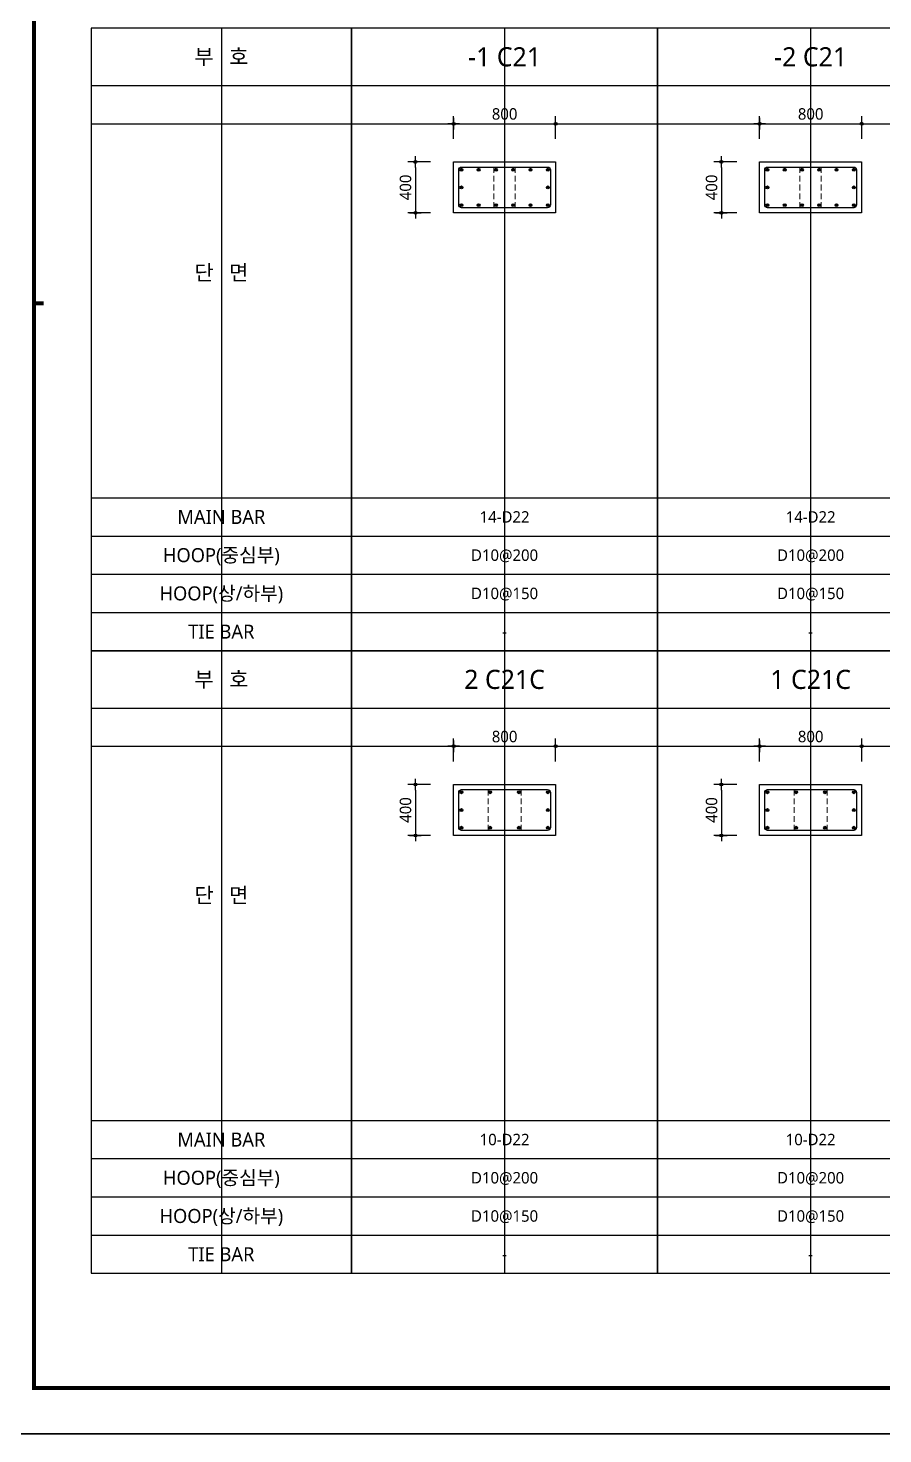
# Model space of a CAD drawing. Header units: millimetres. Extents: x 0 to 252030, y -124740 to 196020.
# Drawn here: x 50924 to 57626, y 160380 to 171412 of the extents above; entities that cross this region are included whole.
import ezdxf
from ezdxf.enums import TextEntityAlignment as Align

# ---------------------------------------------------------------- set-up
doc = ezdxf.new("R2010")
doc.units = ezdxf.units.MM
doc.header["$LTSCALE"] = 30
doc.linetypes.add('HID', pattern=[2.3, 1.5, -0.8])
doc.layers.get('DEFPOINTS').update_dxf_attribs({"color": 142})
for name, color, linetype in [('0-SEC1', 3, 'Continuous'), ('CON', 2, 'Continuous'), ('DIM', 7, 'Continuous'), ('S-철근', 3, 'Continuous'), ('SHEET', 7, 'Continuous'), ('TXT', 3, 'Continuous'), ('XR-FORM_(도룡동)$0$Sheet', 7, 'Continuous')]:
    doc.layers.add(name, color=color, linetype=linetype)
doc.layers.add('TieBar', color=7, linetype='HID', lineweight=0)
doc.styles.get("Standard").update_dxf_attribs({"font": 'malgun.ttf'})
doc.styles.add('맑은 고딕', font='malgun.ttf')
doc.dimstyles.new('30NDIM', dxfattribs={"dimscale": 50, "dimtxt": 3, "dimasz": 1.5, "dimexe": 2, "dimexo": 6, "dimgap": 1, "dimtad": 1, "dimdec": 0, "dimrnd": 0.25, "dimzin": 0, "dimdsep": 46, "dimtxsty": 'Standard', "dimblk": 'Z_DOT', "dimcen": 5, "dimclrd": 256, "dimclre": 256, "dimclrt": 3, "dimadec": 0, "dimazin": 0, "dimtm": 1e-09, "dimtfac": 1, "dimtdec": 0, "dimtix": 1, "dimtmove": 2, "dimatfit": 1, "dimldrblk": 'Z_DOT', "dimfxl": 1, "dimtolj": 1, "dimtzin": 0, "dimarcsym": 0})

# ---------------------------------------------------------------- blocks, each defined once
blk = doc.blocks.new('XR-FORM_(도룡동)$0$S')
at = {"layer": 'XR-FORM_(도룡동)$0$Sheet', "const_width": 100}
blk.add_lwpolyline([(1850, 57950), (82250, 57950), (82250, 1200), (1850, 1200)], close=True, dxfattribs=at)
at = {"layer": 'XR-FORM_(도룡동)$0$Sheet', "linetype": 'Continuous', "const_width": 100}
blk.add_lwpolyline([(2100, 29575), (1850, 29575)], dxfattribs=at)
blk = doc.blocks.new('XR-FORM_(도룡동)', base_point=(101.33, -56114.51))
at = {"layer": 'DEFPOINTS'}
blk.add_lwpolyline([(0, 0), (420, 0), (420, 297), (0, 297)], close=True, dxfattribs=at)
at = {"xscale": 0.005, "yscale": 0.005, "zscale": 0.005}
blk.add_blockref('XR-FORM_(도룡동)$0$S', (-0.25, 0), dxfattribs=at)
blk = doc.blocks.new('*U60')
at = {"layer": 'DEFPOINTS'}
for p, q in [((-1021, 4886), (-1021, 0)), ((-2043, 4136), (0, 4136))]:
    blk.add_line(p, q, dxfattribs=at)
at = {"layer": 'SHEET'}
blk.add_line((-2043, 4436), (0, 4436), dxfattribs=at)
at = {"layer": 'SHEET', "color": 6}
for p, q in [((-2043, 1200), (0, 1200)), ((-2043, 900), (0, 900)), ((-2043, 600), (0, 600)), ((-2043, 300), (0, 300))]:
    blk.add_line(p, q, dxfattribs=at)
at = {"layer": 'SHEET'}
blk.add_lwpolyline([(0, 4886), (-2043, 4886), (-2043, 0), (0, 0)], close=True, dxfattribs=at)
at = {"layer": 'TXT', "style": '맑은 고딕'}
for s, height, p in [('부   호', 120, (-1021, 4661)), ('단   면', 120, (-1021, 2968)), ('MAIN BAR', 110, (-1021, 1050)), ('HOOP(중심부)', 110, (-1021, 750)), ('HOOP(상/하부)', 110, (-1021, 450)), ('TIE BAR', 110, (-1021, 150))]:
    blk.add_text(s, height=height, dxfattribs=at).set_placement(p, align=Align.MIDDLE_CENTER)
blk = doc.blocks.new('*U58')
at = {"layer": 'DEFPOINTS'}
for p, q in [((-1200, 4886), (-1200, 0)), ((-2400, 4136), (0, 4136))]:
    blk.add_line(p, q, dxfattribs=at)
at = {"layer": 'SHEET'}
blk.add_line((-2400, 4436), (0, 4436), dxfattribs=at)
at = {"layer": 'SHEET', "color": 6}
for p, q in [((-2400, 1200), (0, 1200)), ((-2400, 900), (0, 900)), ((-2400, 600), (0, 600)), ((-2400, 300), (0, 300))]:
    blk.add_line(p, q, dxfattribs=at)
at = {"layer": 'SHEET'}
blk.add_lwpolyline([(0, 4886), (-2400, 4886), (-2400, 0), (0, 0)], close=True, dxfattribs=at)
blk = doc.blocks.new('Z_DOT')
at = {"layer": 'DIM', "color": 0}
for p, q in [((-1, 0), (1, 0)), ((0, -1), (0, 1))]:
    blk.add_line(p, q, dxfattribs=at)
for radius in [0.25, 0.125]:
    blk.add_circle((0, 0), radius, dxfattribs=at)
blk = doc.blocks.new('*D112')
at = {"layer": 'DEFPOINTS', "color": 0, "transparency": 16777216}
for p in [(55060, 165776), (54260, 165476), (55060, 165476)]:
    blk.add_point(p, dxfattribs=at)
at = {"layer": 'DIM', "lineweight": -2, "transparency": 16777216}
for p, q in [((54260, 165656), (54260, 165836)), ((55060, 165656), (55060, 165836)), ((54305, 165776), (55015, 165776))]:
    blk.add_line(p, q, dxfattribs=at)
at = {"layer": 'DIM', "lineweight": -2, "transparency": 16777216, "xscale": 45, "yscale": 45, "zscale": 45, "rotation": 180}
blk.add_blockref('Z_DOT', (54260, 165776), dxfattribs=at)
at = {"layer": 'DIM', "lineweight": -2, "transparency": 16777216, "xscale": 45, "yscale": 45, "zscale": 45}
blk.add_blockref('Z_DOT', (55060, 165776), dxfattribs=at)
at = {"layer": 'DIM', "color": 3, "transparency": 16777216, "insert": (54660, 165852), "char_height": 90, "attachment_point": 5}
blk.add_mtext('\\A1;800', dxfattribs=at)
blk = doc.blocks.new('*D113')
at = {"layer": 'DEFPOINTS', "color": 0, "transparency": 16777216}
for p in [(54260, 165476), (53960, 165076), (54260, 165076)]:
    blk.add_point(p, dxfattribs=at)
at = {"layer": 'DIM', "lineweight": -2, "transparency": 16777216}
for p, q in [((54080, 165476), (53900, 165476)), ((53960, 165431), (53960, 165121)), ((54080, 165076), (53900, 165076))]:
    blk.add_line(p, q, dxfattribs=at)
at = {"layer": 'DIM', "lineweight": -2, "transparency": 16777216, "xscale": 45, "yscale": 45, "zscale": 45}
for p, rotation in [((53960, 165476), 90), ((53960, 165076), 270)]:
    blk.add_blockref('Z_DOT', p, dxfattribs=dict(at, rotation=rotation))
at = {"layer": 'DIM', "color": 3, "transparency": 16777216, "insert": (53883, 165276), "char_height": 90, "attachment_point": 5, "rotation": 90}
blk.add_mtext('\\A1;400', dxfattribs=at)
blk = doc.blocks.new('*D133')
at = {"layer": 'DEFPOINTS', "color": 0, "transparency": 16777216}
for p in [(55060, 170662), (54260, 170362), (55060, 170362)]:
    blk.add_point(p, dxfattribs=at)
at = {"layer": 'DIM', "lineweight": -2, "transparency": 16777216}
for p, q in [((54260, 170542), (54260, 170722)), ((55060, 170542), (55060, 170722)), ((54305, 170662), (55015, 170662))]:
    blk.add_line(p, q, dxfattribs=at)
at = {"layer": 'DIM', "lineweight": -2, "transparency": 16777216, "xscale": 45, "yscale": 45, "zscale": 45, "rotation": 180}
blk.add_blockref('Z_DOT', (54260, 170662), dxfattribs=at)
at = {"layer": 'DIM', "lineweight": -2, "transparency": 16777216, "xscale": 45, "yscale": 45, "zscale": 45}
blk.add_blockref('Z_DOT', (55060, 170662), dxfattribs=at)
at = {"layer": 'DIM', "color": 3, "transparency": 16777216, "insert": (54660, 170738), "char_height": 90, "attachment_point": 5}
blk.add_mtext('\\A1;800', dxfattribs=at)
blk = doc.blocks.new('*D134')
at = {"layer": 'DEFPOINTS', "color": 0, "transparency": 16777216}
for p in [(54260, 170362), (53960, 169962), (54260, 169962)]:
    blk.add_point(p, dxfattribs=at)
at = {"layer": 'DIM', "lineweight": -2, "transparency": 16777216}
for p, q in [((54080, 170362), (53900, 170362)), ((53960, 170317), (53960, 170007)), ((54080, 169962), (53900, 169962))]:
    blk.add_line(p, q, dxfattribs=at)
at = {"layer": 'DIM', "lineweight": -2, "transparency": 16777216, "xscale": 45, "yscale": 45, "zscale": 45}
for p, rotation in [((53960, 170362), 90), ((53960, 169962), 270)]:
    blk.add_blockref('Z_DOT', p, dxfattribs=dict(at, rotation=rotation))
at = {"layer": 'DIM', "color": 3, "transparency": 16777216, "insert": (53883, 170162), "char_height": 90, "attachment_point": 5, "rotation": 90}
blk.add_mtext('\\A1;400', dxfattribs=at)
blk = doc.blocks.new('*D135')
at = {"layer": 'DEFPOINTS', "color": 0, "transparency": 16777216}
for p in [(57460, 170662), (56660, 170362), (57460, 170362)]:
    blk.add_point(p, dxfattribs=at)
at = {"layer": 'DIM', "lineweight": -2, "transparency": 16777216}
for p, q in [((56660, 170542), (56660, 170722)), ((57460, 170542), (57460, 170722)), ((56705, 170662), (57415, 170662))]:
    blk.add_line(p, q, dxfattribs=at)
at = {"layer": 'DIM', "lineweight": -2, "transparency": 16777216, "xscale": 45, "yscale": 45, "zscale": 45, "rotation": 180}
blk.add_blockref('Z_DOT', (56660, 170662), dxfattribs=at)
at = {"layer": 'DIM', "lineweight": -2, "transparency": 16777216, "xscale": 45, "yscale": 45, "zscale": 45}
blk.add_blockref('Z_DOT', (57460, 170662), dxfattribs=at)
at = {"layer": 'DIM', "color": 3, "transparency": 16777216, "insert": (57060, 170738), "char_height": 90, "attachment_point": 5}
blk.add_mtext('\\A1;800', dxfattribs=at)
blk = doc.blocks.new('*D136')
at = {"layer": 'DEFPOINTS', "color": 0, "transparency": 16777216}
for p in [(56660, 170362), (56360, 169962), (56660, 169962)]:
    blk.add_point(p, dxfattribs=at)
at = {"layer": 'DIM', "lineweight": -2, "transparency": 16777216}
for p, q in [((56480, 170362), (56300, 170362)), ((56360, 170317), (56360, 170007)), ((56480, 169962), (56300, 169962))]:
    blk.add_line(p, q, dxfattribs=at)
at = {"layer": 'DIM', "lineweight": -2, "transparency": 16777216, "xscale": 45, "yscale": 45, "zscale": 45}
for p, rotation in [((56360, 170362), 90), ((56360, 169962), 270)]:
    blk.add_blockref('Z_DOT', p, dxfattribs=dict(at, rotation=rotation))
at = {"layer": 'DIM', "color": 3, "transparency": 16777216, "insert": (56283, 170162), "char_height": 90, "attachment_point": 5, "rotation": 90}
blk.add_mtext('\\A1;400', dxfattribs=at)
blk = doc.blocks.new('*D143')
at = {"layer": 'DEFPOINTS', "color": 0, "transparency": 16777216}
for p in [(57460, 165776), (56660, 165476), (57460, 165476)]:
    blk.add_point(p, dxfattribs=at)
at = {"layer": 'DIM', "lineweight": -2, "transparency": 16777216}
for p, q in [((56660, 165656), (56660, 165836)), ((57460, 165656), (57460, 165836)), ((56705, 165776), (57415, 165776))]:
    blk.add_line(p, q, dxfattribs=at)
at = {"layer": 'DIM', "lineweight": -2, "transparency": 16777216, "xscale": 45, "yscale": 45, "zscale": 45, "rotation": 180}
blk.add_blockref('Z_DOT', (56660, 165776), dxfattribs=at)
at = {"layer": 'DIM', "lineweight": -2, "transparency": 16777216, "xscale": 45, "yscale": 45, "zscale": 45}
blk.add_blockref('Z_DOT', (57460, 165776), dxfattribs=at)
at = {"layer": 'DIM', "color": 3, "transparency": 16777216, "insert": (57060, 165852), "char_height": 90, "attachment_point": 5}
blk.add_mtext('\\A1;800', dxfattribs=at)
blk = doc.blocks.new('*D144')
at = {"layer": 'DEFPOINTS', "color": 0, "transparency": 16777216}
for p in [(56660, 165476), (56360, 165076), (56660, 165076)]:
    blk.add_point(p, dxfattribs=at)
at = {"layer": 'DIM', "lineweight": -2, "transparency": 16777216}
for p, q in [((56480, 165476), (56300, 165476)), ((56360, 165431), (56360, 165121)), ((56480, 165076), (56300, 165076))]:
    blk.add_line(p, q, dxfattribs=at)
at = {"layer": 'DIM', "lineweight": -2, "transparency": 16777216, "xscale": 45, "yscale": 45, "zscale": 45}
for p, rotation in [((56360, 165476), 90), ((56360, 165076), 270)]:
    blk.add_blockref('Z_DOT', p, dxfattribs=dict(at, rotation=rotation))
at = {"layer": 'DIM', "color": 3, "transparency": 16777216, "insert": (56283, 165276), "char_height": 90, "attachment_point": 5, "rotation": 90}
blk.add_mtext('\\A1;400', dxfattribs=at)

msp = doc.modelspace()

# ---------------------------------------------------------------- hatches: boundary and pattern name
at = {"layer": 'S-철근'}
h = msp.add_hatch(color=256, dxfattribs=at)
edge = h.paths.add_edge_path()
edge.add_arc((54320.74977, 170301.00008), 11.1, 0, 180)
edge.add_arc((54320.74977, 170301.00008), 11.1, 180, 360)
h = msp.add_hatch(color=256, dxfattribs=at)
edge = h.paths.add_edge_path()
edge.add_arc((54456.34977, 170301.00008), 11.1, 0, 180)
edge.add_arc((54456.34977, 170301.00008), 11.1, 180, 360)
h = msp.add_hatch(color=256, dxfattribs=at)
edge = h.paths.add_edge_path()
edge.add_arc((54591.94977, 170301.00008), 11.1, 0, 180)
edge.add_arc((54591.94977, 170301.00008), 11.1, 180, 360)
h = msp.add_hatch(color=256, dxfattribs=at)
edge = h.paths.add_edge_path()
edge.add_arc((54727.54977, 170301.00008), 11.1, 0, 180)
edge.add_arc((54727.54977, 170301.00008), 11.1, 180, 360)
h = msp.add_hatch(color=256, dxfattribs=at)
edge = h.paths.add_edge_path()
edge.add_arc((54863.14977, 170301.00008), 11.1, 0, 180)
edge.add_arc((54863.14977, 170301.00008), 11.1, 180, 360)
h = msp.add_hatch(color=256, dxfattribs=at)
edge = h.paths.add_edge_path()
edge.add_arc((54998.74977, 170301.00008), 11.1, 0, 180)
edge.add_arc((54998.74977, 170301.00008), 11.1, 180, 360)
h = msp.add_hatch(color=256, dxfattribs=at)
edge = h.paths.add_edge_path()
edge.add_arc((56720.74977, 170301.00024), 11.1, 0, 180)
edge.add_arc((56720.74977, 170301.00024), 11.1, 180, 360)
h = msp.add_hatch(color=256, dxfattribs=at)
edge = h.paths.add_edge_path()
edge.add_arc((56856.34977, 170301.00024), 11.1, 0, 180)
edge.add_arc((56856.34977, 170301.00024), 11.1, 180, 360)
h = msp.add_hatch(color=256, dxfattribs=at)
edge = h.paths.add_edge_path()
edge.add_arc((56991.94977, 170301.00024), 11.1, 0, 180)
edge.add_arc((56991.94977, 170301.00024), 11.1, 180, 360)
h = msp.add_hatch(color=256, dxfattribs=at)
edge = h.paths.add_edge_path()
edge.add_arc((57127.54977, 170301.00024), 11.1, 0, 180)
edge.add_arc((57127.54977, 170301.00024), 11.1, 180, 360)
h = msp.add_hatch(color=256, dxfattribs=at)
edge = h.paths.add_edge_path()
edge.add_arc((57263.14977, 170301.00024), 11.1, 0, 180)
edge.add_arc((57263.14977, 170301.00024), 11.1, 180, 360)
h = msp.add_hatch(color=256, dxfattribs=at)
edge = h.paths.add_edge_path()
edge.add_arc((57398.74977, 170301.00024), 11.1, 0, 180)
edge.add_arc((57398.74977, 170301.00024), 11.1, 180, 360)
h = msp.add_hatch(color=256, dxfattribs=at)
edge = h.paths.add_edge_path()
edge.add_arc((54320.74977, 170162.00008), 11.1, 0, 180)
edge.add_arc((54320.74977, 170162.00008), 11.1, 180, 360)
h = msp.add_hatch(color=256, dxfattribs=at)
edge = h.paths.add_edge_path()
edge.add_arc((54998.74977, 170162.00008), 11.1, 0, 180)
edge.add_arc((54998.74977, 170162.00008), 11.1, 180, 360)
h = msp.add_hatch(color=256, dxfattribs=at)
edge = h.paths.add_edge_path()
edge.add_arc((56720.74977, 170162.00024), 11.1, 0, 180)
edge.add_arc((56720.74977, 170162.00024), 11.1, 180, 360)
h = msp.add_hatch(color=256, dxfattribs=at)
edge = h.paths.add_edge_path()
edge.add_arc((57398.74977, 170162.00024), 11.1, 0, 180)
edge.add_arc((57398.74977, 170162.00024), 11.1, 180, 360)
h = msp.add_hatch(color=256, dxfattribs=at)
edge = h.paths.add_edge_path()
edge.add_arc((54320.74977, 170023.00008), 11.1, 0, 180)
edge.add_arc((54320.74977, 170023.00008), 11.1, 180, 360)
h = msp.add_hatch(color=256, dxfattribs=at)
edge = h.paths.add_edge_path()
edge.add_arc((54456.34977, 170023.00008), 11.1, 0, 180)
edge.add_arc((54456.34977, 170023.00008), 11.1, 180, 360)
h = msp.add_hatch(color=256, dxfattribs=at)
edge = h.paths.add_edge_path()
edge.add_arc((54591.94977, 170023.00008), 11.1, 0, 180)
edge.add_arc((54591.94977, 170023.00008), 11.1, 180, 360)
h = msp.add_hatch(color=256, dxfattribs=at)
edge = h.paths.add_edge_path()
edge.add_arc((54727.54977, 170023.00008), 11.1, 0, 180)
edge.add_arc((54727.54977, 170023.00008), 11.1, 180, 360)
h = msp.add_hatch(color=256, dxfattribs=at)
edge = h.paths.add_edge_path()
edge.add_arc((54863.14977, 170023.00008), 11.1, 0, 180)
edge.add_arc((54863.14977, 170023.00008), 11.1, 180, 360)
h = msp.add_hatch(color=256, dxfattribs=at)
edge = h.paths.add_edge_path()
edge.add_arc((54998.74977, 170023.00008), 11.1, 0, 180)
edge.add_arc((54998.74977, 170023.00008), 11.1, 180, 360)
h = msp.add_hatch(color=256, dxfattribs=at)
edge = h.paths.add_edge_path()
edge.add_arc((56720.74977, 170023.00024), 11.1, 0, 180)
edge.add_arc((56720.74977, 170023.00024), 11.1, 180, 360)
h = msp.add_hatch(color=256, dxfattribs=at)
edge = h.paths.add_edge_path()
edge.add_arc((56856.34977, 170023.00024), 11.1, 0, 180)
edge.add_arc((56856.34977, 170023.00024), 11.1, 180, 360)
h = msp.add_hatch(color=256, dxfattribs=at)
edge = h.paths.add_edge_path()
edge.add_arc((56991.94977, 170023.00024), 11.1, 0, 180)
edge.add_arc((56991.94977, 170023.00024), 11.1, 180, 360)
h = msp.add_hatch(color=256, dxfattribs=at)
edge = h.paths.add_edge_path()
edge.add_arc((57127.54977, 170023.00024), 11.1, 0, 180)
edge.add_arc((57127.54977, 170023.00024), 11.1, 180, 360)
h = msp.add_hatch(color=256, dxfattribs=at)
edge = h.paths.add_edge_path()
edge.add_arc((57263.14977, 170023.00024), 11.1, 0, 180)
edge.add_arc((57263.14977, 170023.00024), 11.1, 180, 360)
h = msp.add_hatch(color=256, dxfattribs=at)
edge = h.paths.add_edge_path()
edge.add_arc((57398.74977, 170023.00024), 11.1, 0, 180)
edge.add_arc((57398.74977, 170023.00024), 11.1, 180, 360)
h = msp.add_hatch(color=256, dxfattribs=at)
edge = h.paths.add_edge_path()
edge.add_arc((54320.75027, 165415.00008), 11.1, 0, 180)
edge.add_arc((54320.75027, 165415.00008), 11.1, 180, 360)
h = msp.add_hatch(color=256, dxfattribs=at)
edge = h.paths.add_edge_path()
edge.add_arc((54546.75027, 165415.00008), 11.1, 0, 180)
edge.add_arc((54546.75027, 165415.00008), 11.1, 180, 360)
h = msp.add_hatch(color=256, dxfattribs=at)
edge = h.paths.add_edge_path()
edge.add_arc((54772.75027, 165415.00008), 11.1, 0, 180)
edge.add_arc((54772.75027, 165415.00008), 11.1, 180, 360)
h = msp.add_hatch(color=256, dxfattribs=at)
edge = h.paths.add_edge_path()
edge.add_arc((54998.75027, 165415.00008), 11.1, 0, 180)
edge.add_arc((54998.75027, 165415.00008), 11.1, 180, 360)
h = msp.add_hatch(color=256, dxfattribs=at)
edge = h.paths.add_edge_path()
edge.add_arc((56720.75027, 165415.00008), 11.1, 0, 180)
edge.add_arc((56720.75027, 165415.00008), 11.1, 180, 360)
h = msp.add_hatch(color=256, dxfattribs=at)
edge = h.paths.add_edge_path()
edge.add_arc((56946.75027, 165415.00008), 11.1, 0, 180)
edge.add_arc((56946.75027, 165415.00008), 11.1, 180, 360)
h = msp.add_hatch(color=256, dxfattribs=at)
edge = h.paths.add_edge_path()
edge.add_arc((57172.75027, 165415.00008), 11.1, 0, 180)
edge.add_arc((57172.75027, 165415.00008), 11.1, 180, 360)
h = msp.add_hatch(color=256, dxfattribs=at)
edge = h.paths.add_edge_path()
edge.add_arc((57398.75027, 165415.00008), 11.1, 0, 180)
edge.add_arc((57398.75027, 165415.00008), 11.1, 180, 360)
h = msp.add_hatch(color=256, dxfattribs=at)
edge = h.paths.add_edge_path()
edge.add_arc((54320.75027, 165276.00008), 11.1, 0, 180)
edge.add_arc((54320.75027, 165276.00008), 11.1, 180, 360)
h = msp.add_hatch(color=256, dxfattribs=at)
edge = h.paths.add_edge_path()
edge.add_arc((54998.75027, 165276.00008), 11.1, 0, 180)
edge.add_arc((54998.75027, 165276.00008), 11.1, 180, 360)
h = msp.add_hatch(color=256, dxfattribs=at)
edge = h.paths.add_edge_path()
edge.add_arc((56720.75027, 165276.00008), 11.1, 0, 180)
edge.add_arc((56720.75027, 165276.00008), 11.1, 180, 360)
h = msp.add_hatch(color=256, dxfattribs=at)
edge = h.paths.add_edge_path()
edge.add_arc((57398.75027, 165276.00008), 11.1, 0, 180)
edge.add_arc((57398.75027, 165276.00008), 11.1, 180, 360)
h = msp.add_hatch(color=256, dxfattribs=at)
edge = h.paths.add_edge_path()
edge.add_arc((54320.75027, 165137.00008), 11.1, 0, 180)
edge.add_arc((54320.75027, 165137.00008), 11.1, 180, 360)
h = msp.add_hatch(color=256, dxfattribs=at)
edge = h.paths.add_edge_path()
edge.add_arc((54546.75027, 165137.00008), 11.1, 0, 180)
edge.add_arc((54546.75027, 165137.00008), 11.1, 180, 360)
h = msp.add_hatch(color=256, dxfattribs=at)
edge = h.paths.add_edge_path()
edge.add_arc((54772.75027, 165137.00008), 11.1, 0, 180)
edge.add_arc((54772.75027, 165137.00008), 11.1, 180, 360)
h = msp.add_hatch(color=256, dxfattribs=at)
edge = h.paths.add_edge_path()
edge.add_arc((54998.75027, 165137.00008), 11.1, 0, 180)
edge.add_arc((54998.75027, 165137.00008), 11.1, 180, 360)
h = msp.add_hatch(color=256, dxfattribs=at)
edge = h.paths.add_edge_path()
edge.add_arc((56720.75027, 165137.00008), 11.1, 0, 180)
edge.add_arc((56720.75027, 165137.00008), 11.1, 180, 360)
h = msp.add_hatch(color=256, dxfattribs=at)
edge = h.paths.add_edge_path()
edge.add_arc((56946.75027, 165137.00008), 11.1, 0, 180)
edge.add_arc((56946.75027, 165137.00008), 11.1, 180, 360)
h = msp.add_hatch(color=256, dxfattribs=at)
edge = h.paths.add_edge_path()
edge.add_arc((57172.75027, 165137.00008), 11.1, 0, 180)
edge.add_arc((57172.75027, 165137.00008), 11.1, 180, 360)
h = msp.add_hatch(color=256, dxfattribs=at)
edge = h.paths.add_edge_path()
edge.add_arc((57398.75027, 165137.00008), 11.1, 0, 180)
edge.add_arc((57398.75027, 165137.00008), 11.1, 180, 360)

# ---------------------------------------------------------------- linework, layer by layer
at = {"layer": 'CON', "color": 8}
for points in [[(54259.74977, 169962.00008), (54259.74977, 170362.00008), (55059.74977, 170362.00008), (55059.74977, 169962.00008)], [(56659.74977, 169962.00024), (56659.74977, 170362.00024), (57459.74977, 170362.00024), (57459.74977, 169962.00024)], [(54259.75027, 165076.00008), (54259.75027, 165476.00008), (55059.75027, 165476.00008), (55059.75027, 165076.00008)], [(56659.75027, 165076.00008), (56659.75027, 165476.00008), (57459.75027, 165476.00008), (57459.75027, 165076.00008)]]:
    msp.add_lwpolyline(points, close=True, dxfattribs=at)
at = {"layer": 'S-철근'}
for points in [[(54322.31977, 170002.37008, -0.4142135624), (54300.11977, 170024.57008), (54300.11977, 170299.43008, -0.4142135624), (54322.31977, 170321.63008), (54997.17977, 170321.63008, -0.4142135624), (55019.37977, 170299.43008), (55019.37977, 170024.57008, -0.4142135624), (54997.17977, 170002.37008), (54322.31977, 170002.37008)], [(56722.31977, 170002.37024, -0.4142135624), (56700.11977, 170024.57024), (56700.11977, 170299.43024, -0.4142135624), (56722.31977, 170321.63024), (57397.17977, 170321.63024, -0.4142135624), (57419.37977, 170299.43024), (57419.37977, 170024.57024, -0.4142135624), (57397.17977, 170002.37024), (56722.31977, 170002.37024)], [(54322.32027, 165116.37008, -0.4142135624), (54300.12027, 165138.57008), (54300.12027, 165413.43008, -0.4142135624), (54322.32027, 165435.63008), (54997.18027, 165435.63008, -0.4142135624), (55019.38027, 165413.43008), (55019.38027, 165138.57008, -0.4142135624), (54997.18027, 165116.37008), (54322.32027, 165116.37008)], [(56722.32027, 165116.37008, -0.4142135624), (56700.12027, 165138.57008), (56700.12027, 165413.43008, -0.4142135624), (56722.32027, 165435.63008), (57397.18027, 165435.63008, -0.4142135624), (57419.38027, 165413.43008), (57419.38027, 165138.57008, -0.4142135624), (57397.18027, 165116.37008), (56722.32027, 165116.37008)]]:
    msp.add_lwpolyline(points, format="xyb", dxfattribs=at)
for centre in [(54320.74977, 170301.00008), (54456.34977, 170301.00008), (54591.94977, 170301.00008), (54727.54977, 170301.00008), (54863.14977, 170301.00008), (54998.74977, 170301.00008), (56720.74977, 170301.00024), (56856.34977, 170301.00024), (56991.94977, 170301.00024), (57127.54977, 170301.00024), (57263.14977, 170301.00024), (57398.74977, 170301.00024), (54320.74977, 170162.00008), (54998.74977, 170162.00008), (56720.74977, 170162.00024), (57398.74977, 170162.00024), (54320.74977, 170023.00008), (54456.34977, 170023.00008), (54591.94977, 170023.00008), (54727.54977, 170023.00008), (54863.14977, 170023.00008), (54998.74977, 170023.00008), (56720.74977, 170023.00024), (56856.34977, 170023.00024), (56991.94977, 170023.00024), (57127.54977, 170023.00024), (57263.14977, 170023.00024), (57398.74977, 170023.00024), (54320.75027, 165415.00008), (54546.75027, 165415.00008), (54772.75027, 165415.00008), (54998.75027, 165415.00008), (56720.75027, 165415.00008), (56946.75027, 165415.00008), (57172.75027, 165415.00008), (57398.75027, 165415.00008), (54320.75027, 165276.00008), (54998.75027, 165276.00008), (56720.75027, 165276.00008), (57398.75027, 165276.00008), (54320.75027, 165137.00008), (54546.75027, 165137.00008), (54772.75027, 165137.00008), (54998.75027, 165137.00008), (56720.75027, 165137.00008), (56946.75027, 165137.00008), (57172.75027, 165137.00008), (57398.75027, 165137.00008)]:
    msp.add_circle(centre, 11.1, dxfattribs=at)
at = {"layer": 'TieBar'}
for p, q in [((54576.08477, 170321.63008), (54576.08477, 170002.37008)), ((54743.41477, 170321.63008), (54743.41477, 170002.37008)), ((56976.08477, 170321.63024), (56976.08477, 170002.37024)), ((57143.41477, 170321.63024), (57143.41477, 170002.37024)), ((54530.88527, 165435.63008), (54530.88527, 165116.37008)), ((54788.61527, 165435.63008), (54788.61527, 165116.37008)), ((56930.88527, 165435.63008), (56930.88527, 165116.37008)), ((57188.61527, 165435.63008), (57188.61527, 165116.37008))]:
    msp.add_line(p, q, dxfattribs=at)

# ---------------------------------------------------------------- block references
for name, p in [('*U60', (53459.75027, 166525.99992)), ('*U58', (55859.75027, 166525.99992)), ('*U58', (58259.75027, 166525.99992)), ('*U60', (53459.75027, 161639.99992)), ('*U58', (55859.75027, 161639.99992)), ('*U58', (58259.75027, 161639.99992))]:
    msp.add_blockref(name, p)
at = {"layer": '0-SEC1', "xscale": 60, "yscale": 60, "zscale": 60}
for p in [(56510.02429, -3206490.57868), (56510.02429, -3224310.57868)]:
    msp.add_blockref('XR-FORM_(도룡동)', p, dxfattribs=at)

# ---------------------------------------------------------------- texts
at = {"layer": 'TXT', "color": 2, "style": '맑은 고딕'}
for s, p in [('-1 C21', (54659.75002, 171187.00008)), ('-2 C21', (57059.75002, 171187.00008)), ('2 C21C', (54659.75027, 166301.00008)), ('1 C21C', (57059.75027, 166301.00008))]:
    msp.add_text(s, height=150, dxfattribs=at).set_placement(p, align=Align.MIDDLE_CENTER)
at = {"layer": 'TXT', "style": '맑은 고딕'}
for s, p in [('14-D22', (54659.75002, 167576.00008)), ('14-D22', (57059.75002, 167576.00008)), ('D10@200', (54659.75002, 167276.00008)), ('D10@200', (57059.75002, 167276.00008)), ('D10@150', (54659.75002, 166976.00008)), ('D10@150', (57059.75002, 166976.00008)), ('-', (54659.75002, 166676.00008)), ('-', (57059.75002, 166676.00008)), ('10-D22', (54659.75027, 162690.00008)), ('10-D22', (57059.75027, 162690.00008)), ('D10@200', (54659.75027, 162390.00008)), ('D10@200', (57059.75027, 162390.00008)), ('D10@150', (54659.75027, 162090.00008)), ('D10@150', (57059.75027, 162090.00008)), ('-', (54659.75027, 161790.00008)), ('-', (57059.75027, 161790.00008))]:
    msp.add_text(s, height=90, dxfattribs=at).set_placement(p, align=Align.MIDDLE_CENTER)

# ---------------------------------------------------------------- dimensions: what is measured, and where the dimension line sits
at = {"layer": 'DIM'}
for base, p1, p2, picture, middle in [((55059.74977, 170662.00008), (54259.74977, 170362.00008), (55059.74977, 170362.00008), '*D133', (54659.74977, 170738.49804)), ((57459.74977, 170662.00024), (56659.74977, 170362.00024), (57459.74977, 170362.00024), '*D135', (57059.74977, 170738.4982)), ((55059.75027, 165776.00008), (54259.75027, 165476.00008), (55059.75027, 165476.00008), '*D112', (54659.75027, 165852.49804)), ((57459.75027, 165776.00008), (56659.75027, 165476.00008), (57459.75027, 165476.00008), '*D143', (57059.75027, 165852.49804))]:
    dim = msp.add_linear_dim(base=base, p1=p1, p2=p2, dimstyle='30NDIM', override={"dimscale": 30, "dimtxsty": 'Standard'}, dxfattribs=at)
    dim.commit()
    dim.dimension.update_dxf_attribs({"geometry": picture, "text_midpoint": middle})
for base, p1, p2, picture, middle in [((53959.74977, 169962.00008), (54259.74977, 170362.00008), (54259.74977, 169962.00008), '*D134', (53883.25181, 170162.00008)), ((56359.74977, 169962.00024), (56659.74977, 170362.00024), (56659.74977, 169962.00024), '*D136', (56283.25181, 170162.00024)), ((53959.75027, 165076.00008), (54259.75027, 165476.00008), (54259.75027, 165076.00008), '*D113', (53883.25231, 165276.00008)), ((56359.75027, 165076.00008), (56659.75027, 165476.00008), (56659.75027, 165076.00008), '*D144', (56283.25231, 165276.00008))]:
    dim = msp.add_linear_dim(base=base, p1=p1, p2=p2, angle=270, dimstyle='30NDIM', override={"dimscale": 30, "dimtxsty": 'Standard'}, dxfattribs=at)
    dim.commit()
    dim.dimension.update_dxf_attribs({"geometry": picture, "text_midpoint": middle})

doc.saveas('drawing.dxf')
